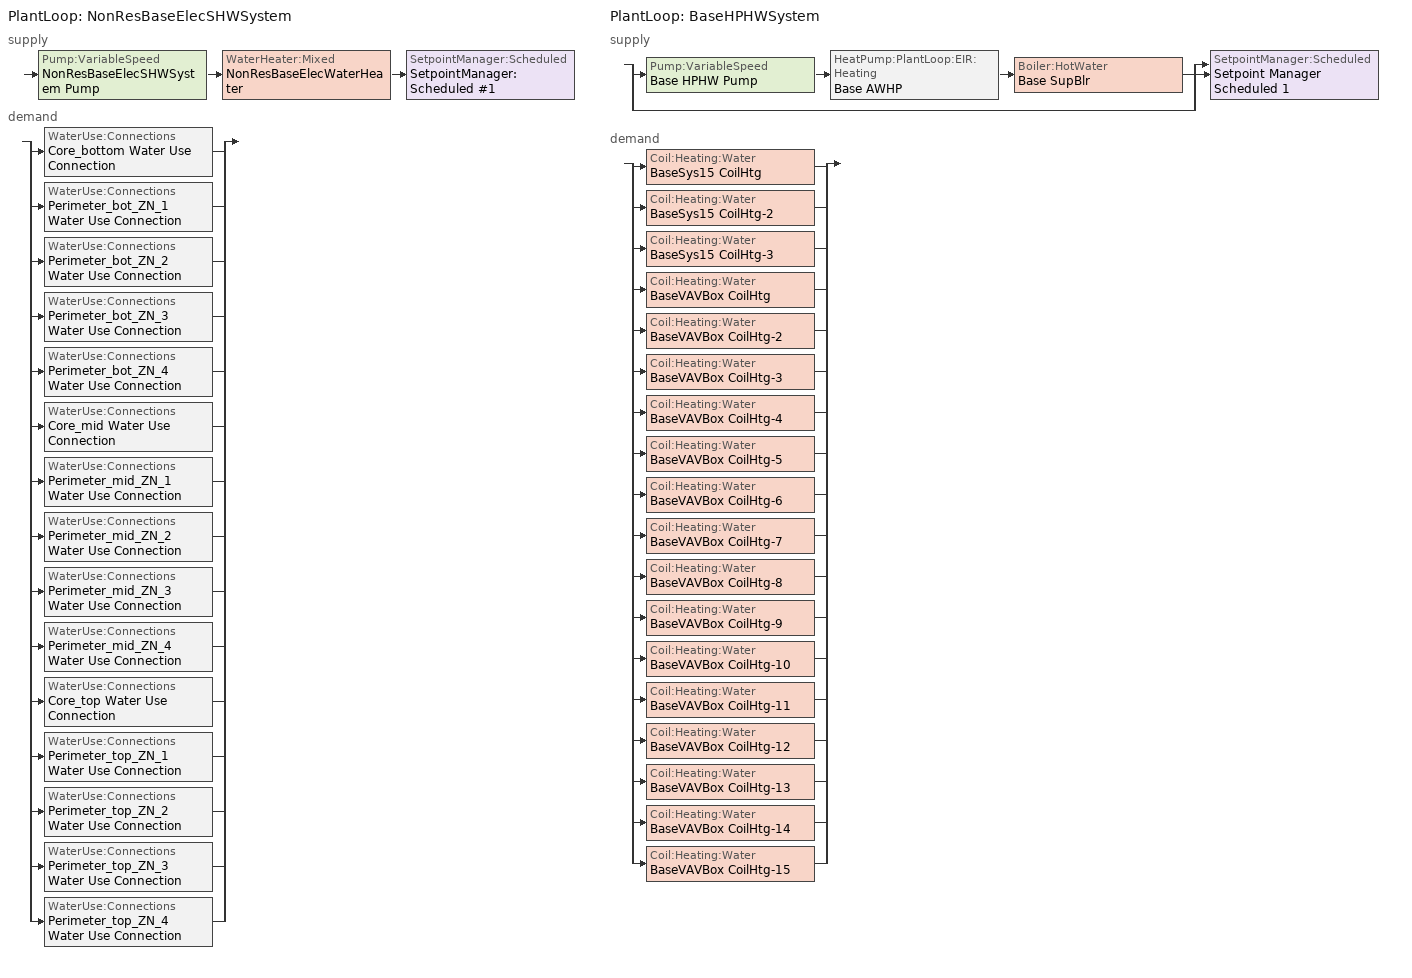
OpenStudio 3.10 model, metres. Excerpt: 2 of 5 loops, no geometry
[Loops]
PlantLoop 'NonResBaseElecSHWSystem'
 supply: Pump:VariableSpeed 'NonResBaseElecSHWSystem Pump' > WaterHeater:Mixed 'NonResBaseElecWaterHeater' > SetpointManager:Scheduled 'SetpointManager:Scheduled #1'
 demand: split
  | WaterUse:Connections 'Core_bottom Water Use Connection'
  | WaterUse:Connections 'Perimeter_bot_ZN_1 Water Use Connection'
  | WaterUse:Connections 'Perimeter_bot_ZN_2 Water Use Connection'
  | WaterUse:Connections 'Perimeter_bot_ZN_3 Water Use Connection'
  | WaterUse:Connections 'Perimeter_bot_ZN_4 Water Use Connection'
  | WaterUse:Connections 'Core_mid Water Use Connection'
  | WaterUse:Connections 'Perimeter_mid_ZN_1 Water Use Connection'
  | WaterUse:Connections 'Perimeter_mid_ZN_2 Water Use Connection'
  | WaterUse:Connections 'Perimeter_mid_ZN_3 Water Use Connection'
  | WaterUse:Connections 'Perimeter_mid_ZN_4 Water Use Connection'
  | WaterUse:Connections 'Core_top Water Use Connection'
  | WaterUse:Connections 'Perimeter_top_ZN_1 Water Use Connection'
  | WaterUse:Connections 'Perimeter_top_ZN_2 Water Use Connection'
  | WaterUse:Connections 'Perimeter_top_ZN_3 Water Use Connection'
  | WaterUse:Connections 'Perimeter_top_ZN_4 Water Use Connection'
PlantLoop 'BaseHPHWSystem'
 supply: split
  | Pump:VariableSpeed 'Base HPHW Pump' > HeatPump:PlantLoop:EIR:Heating 'Base AWHP' > Boiler:HotWater 'Base SupBlr'
  | bypass
  join > SetpointManager:Scheduled 'Setpoint Manager Scheduled 1'
 demand: split
  | Coil:Heating:Water 'BaseSys15 CoilHtg'
  | Coil:Heating:Water 'BaseSys15 CoilHtg-2'
  | Coil:Heating:Water 'BaseSys15 CoilHtg-3'
  | Coil:Heating:Water 'BaseVAVBox CoilHtg'
  | Coil:Heating:Water 'BaseVAVBox CoilHtg-2'
  | Coil:Heating:Water 'BaseVAVBox CoilHtg-3'
  | Coil:Heating:Water 'BaseVAVBox CoilHtg-4'
  | Coil:Heating:Water 'BaseVAVBox CoilHtg-5'
  | Coil:Heating:Water 'BaseVAVBox CoilHtg-6'
  | Coil:Heating:Water 'BaseVAVBox CoilHtg-7'
  | Coil:Heating:Water 'BaseVAVBox CoilHtg-8'
  | Coil:Heating:Water 'BaseVAVBox CoilHtg-9'
  | Coil:Heating:Water 'BaseVAVBox CoilHtg-10'
  | Coil:Heating:Water 'BaseVAVBox CoilHtg-11'
  | Coil:Heating:Water 'BaseVAVBox CoilHtg-12'
  | Coil:Heating:Water 'BaseVAVBox CoilHtg-13'
  | Coil:Heating:Water 'BaseVAVBox CoilHtg-14'
  | Coil:Heating:Water 'BaseVAVBox CoilHtg-15'
[PlantLoop] Glycol Concentration=0; Plant Loop Volume {m3}=Autocalculate; Load Distribution Scheme=Optimal
Name | Fluid Type | Maximum Loop Flow Rate {m3/s}
NonResBaseElecSHWSystem
BaseHPHWSystem | Water | 0.00276139
[Sizing:Plant] Loop Type=Heating; Sizing Option=NonCoincident; Zone Timesteps in Averaging Window=1; Coincident Sizing Factor Mode=None
Name | Design Loop Exit Temperature {C} | Loop Design Temperature Difference {deltaC}
NonResBaseElecSHWSystem | 57.2222 | 44.4444
BaseHPHWSystem | 54.4444 | 5.55556
[WaterHeater:Mixed]
NonResBaseElecWaterHeater: Tank Volume {m3}=0.113562; Setpoint Temperature Schedule=NonResBaseElecWaterHeater Setpoint Temp; Deadband Temperature Difference {deltaC}=2; Maximum Temperature Limit {C}=82.22; Heater Control Type=Cycle; Heater Maximum Capacity {W}=8743.98; Heater Fuel Type=Electricity; Heater Thermal Efficiency=1; Off Cycle Parasitic Fuel Consumption Rate {W}=0; Off Cycle Parasitic Fuel Type=NaturalGas; Off Cycle Parasitic Heat Fraction to Tank=0.8; On Cycle Parasitic Fuel Consumption Rate {W}=0; On Cycle Parasitic Fuel Type=NaturalGas; Ambient Temperature Indicator=Schedule; Ambient Temperature Schedule=NonResBaseElecWaterHeater Ambient Temperature; Off Cycle Loss Coefficient to Ambient Temperature {W/K}=0.731426; On Cycle Loss Coefficient to Ambient Temperature {W/K}=0.731426; Use Side Effectiveness=1; Source Side Effectiveness=1; Use Side Design Flow Rate {m3/s}=autosize; Source Side Design Flow Rate {m3/s}=autosize; Indirect Water Heating Recovery Time {hr}=1.5; Source Side Flow Control Mode=IndirectHeatPrimarySetpoint
[WaterHeater:Sizing]
NonResBaseElecWaterHeater: Design Mode=PeakDraw; Time Storage Can Meet Peak Draw {hr}=0.538503; Time for Tank Recovery {hr}=0; Nominal Tank Volume for Autosizing Plant Connections {m3}=1
[Pump:VariableSpeed] Pump Control Type=Intermittent; Skin Loss Radiative Fraction=0.5; Design Power Sizing Method=PowerPerFlowPerPressure; Design Electric Power per Unit Flow Rate {W/(m3/s)}=348701.1; Design Shaft Power per Unit Flow Rate per Unit Head {W-s/m3-Pa}=1.28205; Design Minimum Flow Rate Fraction=0
Name | Rated Pump Head {Pa} | Rated Flow Rate {m3/s} | Rated Power Consumption {W} | Motor Efficiency | Coefficient 1 of the Part Load Performance Curve | Coefficient 2 of the Part Load Performance Curve | Coefficient 3 of the Part Load Performance Curve | Coefficient 4 of the Part Load Performance Curve | Minimum Flow Rate {m3/s}
NonResBaseElecSHWSystem Pump | 0
Base HPHW Pump | 182639 | 0.00276139 | 831.609 | 0.865 | 0.0273 | -0.1317 | 0.6642 | 0.4445 | 0
[SetpointManager:Scheduled] Control Variable=Temperature
Name | Schedule | Setpoint Node or NodeList
SetpointManager:Scheduled #1 | NonResBaseElecSHWSystem Supply Temp Schedule | NonResBaseElecSHWSystem Supply Mixer Outlet Node
Setpoint Manager Scheduled 1 | BaseHPHWSystem Supply Temp Schedule | BaseHPHWSystem Supply Mixer Outlet Node
[WaterUse:Connections] Drain Water Heat Exchanger Type=None; Drain Water Heat Exchanger Destination=Plant
Name | Water Use Equipment Name 1
Core_bottom Water Use Connection | Core_bottom Water Use Equipment
Perimeter_bot_ZN_1 Water Use Connection | Perimeter_bot_ZN_1 Water Use Equipment
Perimeter_bot_ZN_2 Water Use Connection | Perimeter_bot_ZN_2 Water Use Equipment
Perimeter_bot_ZN_3 Water Use Connection | Perimeter_bot_ZN_3 Water Use Equipment
Perimeter_bot_ZN_4 Water Use Connection | Perimeter_bot_ZN_4 Water Use Equipment
Core_mid Water Use Connection | Core_mid Water Use Equipment
Perimeter_mid_ZN_1 Water Use Connection | Perimeter_mid_ZN_1 Water Use Equipment
Perimeter_mid_ZN_2 Water Use Connection | Perimeter_mid_ZN_2 Water Use Equipment
Perimeter_mid_ZN_3 Water Use Connection | Perimeter_mid_ZN_3 Water Use Equipment
Perimeter_mid_ZN_4 Water Use Connection | Perimeter_mid_ZN_4 Water Use Equipment
Core_top Water Use Connection | Core_top Water Use Equipment
Perimeter_top_ZN_1 Water Use Connection | Perimeter_top_ZN_1 Water Use Equipment
Perimeter_top_ZN_2 Water Use Connection | Perimeter_top_ZN_2 Water Use Equipment
Perimeter_top_ZN_3 Water Use Connection | Perimeter_top_ZN_3 Water Use Equipment
Perimeter_top_ZN_4 Water Use Connection | Perimeter_top_ZN_4 Water Use Equipment
[WaterUse:Equipment:Definition]
Name | Peak Flow Rate {m3/s} | Target Temperature Schedule
Core_bottom Water Use Definition | 1.00188e-05 | Core_bottom Target SHW Temp
Perimeter_bot_ZN_1 Water Use Definition | 2.11204e-06 | Perimeter_bot_ZN_1 Target SHW Temp
Perimeter_bot_ZN_2 Water Use Definition | 1.3371e-06 | Perimeter_bot_ZN_2 Target SHW Temp
Perimeter_bot_ZN_3 Water Use Definition | 2.11204e-06 | Perimeter_bot_ZN_3 Target SHW Temp
Perimeter_bot_ZN_4 Water Use Definition | 1.33701e-06 | Perimeter_bot_ZN_4 Target SHW Temp
Core_mid Water Use Definition | 1.00188e-05 | Core_mid Target SHW Temp
Perimeter_mid_ZN_1 Water Use Definition | 2.11204e-06 | Perimeter_mid_ZN_1 Target SHW Temp
Perimeter_mid_ZN_2 Water Use Definition | 1.3371e-06 | Perimeter_mid_ZN_2 Target SHW Temp
Perimeter_mid_ZN_3 Water Use Definition | 2.11204e-06 | Perimeter_mid_ZN_3 Target SHW Temp
Perimeter_mid_ZN_4 Water Use Definition | 1.33701e-06 | Perimeter_mid_ZN_4 Target SHW Temp
Core_top Water Use Definition | 1.00188e-05 | Core_top Target SHW Temp
Perimeter_top_ZN_1 Water Use Definition | 2.11204e-06 | Perimeter_top_ZN_1 Target SHW Temp
Perimeter_top_ZN_2 Water Use Definition | 1.3371e-06 | Perimeter_top_ZN_2 Target SHW Temp
Perimeter_top_ZN_3 Water Use Definition | 2.11204e-06 | Perimeter_top_ZN_3 Target SHW Temp
Perimeter_top_ZN_4 Water Use Definition | 1.33701e-06 | Perimeter_top_ZN_4 Target SHW Temp
[WaterUse:Equipment] Flow Rate Fraction Schedule=OfficeServiceHotWater
Name | Water Use Equipment Definition
Core_bottom Water Use Equipment | Core_bottom Water Use Definition
Perimeter_bot_ZN_1 Water Use Equipment | Perimeter_bot_ZN_1 Water Use Definition
Perimeter_bot_ZN_2 Water Use Equipment | Perimeter_bot_ZN_2 Water Use Definition
Perimeter_bot_ZN_3 Water Use Equipment | Perimeter_bot_ZN_3 Water Use Definition
Perimeter_bot_ZN_4 Water Use Equipment | Perimeter_bot_ZN_4 Water Use Definition
Core_mid Water Use Equipment | Core_mid Water Use Definition
Perimeter_mid_ZN_1 Water Use Equipment | Perimeter_mid_ZN_1 Water Use Definition
Perimeter_mid_ZN_2 Water Use Equipment | Perimeter_mid_ZN_2 Water Use Definition
Perimeter_mid_ZN_3 Water Use Equipment | Perimeter_mid_ZN_3 Water Use Definition
Perimeter_mid_ZN_4 Water Use Equipment | Perimeter_mid_ZN_4 Water Use Definition
Core_top Water Use Equipment | Core_top Water Use Definition
Perimeter_top_ZN_1 Water Use Equipment | Perimeter_top_ZN_1 Water Use Definition
Perimeter_top_ZN_2 Water Use Equipment | Perimeter_top_ZN_2 Water Use Definition
Perimeter_top_ZN_3 Water Use Equipment | Perimeter_top_ZN_3 Water Use Definition
Perimeter_top_ZN_4 Water Use Equipment | Perimeter_top_ZN_4 Water Use Definition
[HeatPump:PlantLoop:EIR:Heating]
Base AWHP: Condenser Type=AirSource; Load Side Reference Flow Rate {m3/s}=Autosize; Source Side Reference Flow Rate {m3/s}=Autosize; Heat Recovery Reference Flow Rate {m3/s}=Autosize; Reference Capacity {W}=64161.5; Reference Coefficient of Performance {W/W}=2.92202; Sizing Factor=1; Capacity Modifier Function of Temperature Curve=HtPumpHtgQRatio_fTlwTdbSI; Electric Input to Output Ratio Modifier Function of Temperature Curve=HtPumpHtgEIRRatio_fTlwTdbSI; Electric Input to Output Ratio Modifier Function of Part Load Ratio Curve=HtPumpHtgEIRRatio_fPLR; Heating To Cooling Capacity Sizing Ratio=1; Heat Pump Sizing Method=CoolingCapacity; Control Type=Load; Flow Mode=VariableSpeedPumping; Minimum Part Load Ratio=0.2; Minimum Source Inlet Temperature {C}=-8.33333; Maximum Source Inlet Temperature {C}=100; Maximum Outdoor Dry Bulb Temperature For Defrost Operation=10; Heat Pump Defrost Control=Timed; Heat Pump Defrost Time Period Fraction=0.058333; Timed Empirical Defrost Frequency Curve=HtPumpDefrostFreq_fTdbSI; Timed Empirical Defrost Heat Load Penalty Curve=HtPumpDefrostHtLd_fTdbSI; Timed Empirical Defrost Heat Input Energy Fraction Curve=HtPumpDefrostHIFrac_fTdbSI; Minimum Heat Recovery Outlet Temperature {C}=4.5
[Boiler:HotWater]
Base SupBlr: Fuel Type=Electricity; Nominal Capacity {W}=156250; Nominal Thermal Efficiency=0.98; Design Water Flow Rate {m3/s}=0.00672847; Water Outlet Upper Temperature Limit {C}=99; Boiler Flow Mode=LeavingSetpointModulated; On Cycle Parasitic Electric Load {W}=0; Off Cycle Parasitic Fuel Load {W}=0; Sizing Factor=1
[Coil:Heating:Water] Availability Schedule=Always On Discrete; Performance Input Method=NominalCapacity; Rated Inlet Water Temperature {C}=54.4444; Rated Inlet Air Temperature {C}=16.6; Rated Outlet Water Temperature {C}=48.8889; Rated Outlet Air Temperature {C}=32.2
Name | Rated Capacity {W}
BaseSys15 CoilHtg | 9359.66
BaseSys15 CoilHtg-2 | 7378.27
BaseSys15 CoilHtg-3 | 10907
BaseVAVBox CoilHtg | 19325.9
BaseVAVBox CoilHtg-2 | 12192
BaseVAVBox CoilHtg-3 | 8132.84
BaseVAVBox CoilHtg-4 | 12188.7
BaseVAVBox CoilHtg-5 | 8134.19
BaseVAVBox CoilHtg-6 | 24957.8
BaseVAVBox CoilHtg-7 | 14182
BaseVAVBox CoilHtg-8 | 9425.84
BaseVAVBox CoilHtg-9 | 14193.7
BaseVAVBox CoilHtg-10 | 9411.92
BaseVAVBox CoilHtg-11 | 46845.9
BaseVAVBox CoilHtg-12 | 19628.3
BaseVAVBox CoilHtg-13 | 12997.8
BaseVAVBox CoilHtg-14 | 19660.7
BaseVAVBox CoilHtg-15 | 12988.1
[Controller:WaterCoil] Action=Normal
Controller Water Coil 1: Water Coil=BaseSys15 CoilHtg; Controller Convergence Tolerance {deltaC}=0.1; Maximum Actuated Flow {m3/s}=0.00050381; Minimum Actuated Flow {m3/s}=0
Controller Water Coil 2: Water Coil=BaseSys15 CoilHtg-2; Controller Convergence Tolerance {deltaC}=0.1; Maximum Actuated Flow {m3/s}=0.000397156; Minimum Actuated Flow {m3/s}=0
Controller Water Coil 3: Water Coil=BaseSys15 CoilHtg-3; Controller Convergence Tolerance {deltaC}=0.1; Maximum Actuated Flow {m3/s}=0.000587097; Minimum Actuated Flow {m3/s}=0
Controller Water Coil 4: Water Coil=BaseVAVBox CoilHtg
Controller Water Coil 5: Water Coil=BaseVAVBox CoilHtg-2
Controller Water Coil 6: Water Coil=BaseVAVBox CoilHtg-3
Controller Water Coil 7: Water Coil=BaseVAVBox CoilHtg-4
Controller Water Coil 8: Water Coil=BaseVAVBox CoilHtg-5
Controller Water Coil 9: Water Coil=BaseVAVBox CoilHtg-6
Controller Water Coil 10: Water Coil=BaseVAVBox CoilHtg-7
Controller Water Coil 11: Water Coil=BaseVAVBox CoilHtg-8
Controller Water Coil 12: Water Coil=BaseVAVBox CoilHtg-9
Controller Water Coil 13: Water Coil=BaseVAVBox CoilHtg-10
Controller Water Coil 14: Water Coil=BaseVAVBox CoilHtg-11
Controller Water Coil 15: Water Coil=BaseVAVBox CoilHtg-12
Controller Water Coil 16: Water Coil=BaseVAVBox CoilHtg-13
Controller Water Coil 17: Water Coil=BaseVAVBox CoilHtg-14
Controller Water Coil 18: Water Coil=BaseVAVBox CoilHtg-15
[Curve:Biquadratic] Minimum Value of x=15; Maximum Value of x=70; Minimum Value of y=-17; Maximum Value of y=37.22
Name | Coefficient1 Constant | Coefficient2 x | Coefficient3 x**2 | Coefficient4 y | Coefficient5 y**2 | Coefficient6 x*y | Maximum Curve Output | Minimum Curve Output
HtPumpHtgQRatio_fTlwTdbSI | 0.794901 | 0.003885 | -5.8e-05 | 0.027811 | 0.000318 | -0.000131 | 1.55
HtPumpHtgEIRRatio_fTlwTdbSI | 0.53073 | 0.006552 | 0.000264 | -0.036207 | 0.001266 | -0.000791 | 1.48 | 0.4
[Curve:Cubic]
HtPumpHtgEIRRatio_fPLR: Coefficient1 Constant=2.0148; Coefficient2 x=-4.3005; Coefficient3 x**2=6.1264; Coefficient4 x**3=-2.8328; Minimum Value of x=0.1; Maximum Value of x=1
[Curve:Quadratic] Coefficient3 x**2=0; Minimum Value of x=-30; Maximum Value of x=10.607
Name | Coefficient1 Constant | Coefficient2 x
HtPumpDefrostFreq_fTdbSI | 0.71582 | -0.024822
HtPumpDefrostHtLd_fTdbSI | 0.08286 | -0.007812
HtPumpDefrostHIFrac_fTdbSI | 0.034323 | -0.00072
[Schedule:Day]
OnDay: 1, 0, 1, 2, 0, 1, 3, 0, 1, 4, 0, 1, 5, 0, 1, 6, 0, 1, 7, 0, 1, 8, 0, 1, 9, 0, 1, 10, 0, 1, 11, 0, 1, 12, 0, 1, 13, 0, 1, 14, 0, 1, 15, 0, 1, 16, 0, 1, 17, 0, 1, 18, 0, 1, 19, 0, 1, 20, 0, 1, 21, 0, 1, 22, 0, 1, 23, 0, 1, 24, 0, 1
OffDay: 1, 0, 0, 2, 0, 0, 3, 0, 0, 4, 0, 0, 5, 0, 0, 6, 0, 0, 7, 0, 0, 8, 0, 0, 9, 0, 0, 10, 0, 0, 11, 0, 0, 12, 0, 0, 13, 0, 0, 14, 0, 0, 15, 0, 0, 16, 0, 0, 17, 0, 0, 18, 0, 0, 19, 0, 0, 20, 0, 0, 21, 0, 0, 22, 0, 0, 23, 0, 0, 24, 0, 0
OfficeServiceHotWaterSun: 1, 0, 0.04, 2, 0, 0.04, 3, 0, 0.04, 4, 0, 0.04, 5, 0, 0.04, 6, 0, 0.07, 7, 0, 0.04, 8, 0, 0.04, 9, 0, 0.04, 10, 0, 0.04, 11, 0, 0.04, 12, 0, 0.06, 13, 0, 0.06, 14, 0, 0.09, 15, 0, 0.06, 16, 0, 0.04, 17, 0, 0.04, 18, 0, 0.04, 19, 0, 0.04, 20, 0, 0.04, 21, 0, 0.04, 22, 0, 0.07, 23, 0, 0.04, 24, 0, 0.04
OfficeServiceHotWaterWD: 1, 0, 0.05, 2, 0, 0.05, 3, 0, 0.05, 4, 0, 0.05, 5, 0, 0.05, 6, 0, 0.08, 7, 0, 0.07, 8, 0, 0.19, 9, 0, 0.35, 10, 0, 0.38, 11, 0, 0.39, 12, 0, 0.47, 13, 0, 0.57, 14, 0, 0.54, 15, 0, 0.34, 16, 0, 0.33, 17, 0, 0.44, 18, 0, 0.26, 19, 0, 0.21, 20, 0, 0.15, 21, 0, 0.17, 22, 0, 0.08, 23, 0, 0.05, 24, 0, 0.05
OfficeServiceHotWaterSat: 1, 0, 0.05, 2, 0, 0.05, 3, 0, 0.05, 4, 0, 0.05, 5, 0, 0.05, 6, 0, 0.08, 7, 0, 0.07, 8, 0, 0.11, 9, 0, 0.15, 10, 0, 0.21, 11, 0, 0.19, 12, 0, 0.23, 13, 0, 0.2, 14, 0, 0.19, 15, 0, 0.15, 16, 0, 0.12, 17, 0, 0.14, 18, 0, 0.07, 19, 0, 0.07, 20, 0, 0.07, 21, 0, 0.07, 22, 0, 0.09, 23, 0, 0.05, 24, 0, 0.05
NonResBaseElecWaterHeater Ambient Temperature Day Schedule: 24, 0, 20
NonResBaseElecWaterHeater Setpoint Temp Day Schedule; NonResBaseElecSHWSystem Supply Temp Schedule Day Schedule; Core_bottom Target SHW Temp Default Day; Perimeter_bot_ZN_1 Target SHW Temp Default Day; Perimeter_bot_ZN_2 Target SHW Temp Default Day; Perimeter_bot_ZN_3 Target SHW Temp Default Day; Perimeter_bot_ZN_4 Target SHW Temp Default Day; Core_mid Target SHW Temp Default Day; Perimeter_mid_ZN_1 Target SHW Temp Default Day; Perimeter_mid_ZN_2 Target SHW Temp Default Day; Perimeter_mid_ZN_3 Target SHW Temp Default Day; Perimeter_mid_ZN_4 Target SHW Temp Default Day; Core_top Target SHW Temp Default Day; Perimeter_top_ZN_1 Target SHW Temp Default Day; Perimeter_top_ZN_2 Target SHW Temp Default Day; Perimeter_top_ZN_3 Target SHW Temp Default Day; Perimeter_top_ZN_4 Target SHW Temp Default Day: 24, 0, 57.2222
BaseHPHWSystem Supply Temp Schedule Day Schedule: 24, 0, 54.4444
[Schedule:Week]
OfficeServiceHotWaterWk: OfficeServiceHotWaterSun, OfficeServiceHotWaterWD, OfficeServiceHotWaterWD, OfficeServiceHotWaterWD, OfficeServiceHotWaterWD, OfficeServiceHotWaterWD, OfficeServiceHotWaterSat, OfficeServiceHotWaterSun, OnDay, OffDay, OfficeServiceHotWaterSun, OfficeServiceHotWaterSun
[Schedule:Year]
OfficeServiceHotWater: 12, 31, OfficeServiceHotWaterWk
[Schedule:Ruleset]
Name | Default Day Schedule
NonResBaseElecWaterHeater Ambient Temperature | NonResBaseElecWaterHeater Ambient Temperature Day Schedule
NonResBaseElecWaterHeater Setpoint Temp | NonResBaseElecWaterHeater Setpoint Temp Day Schedule
NonResBaseElecSHWSystem Supply Temp Schedule | NonResBaseElecSHWSystem Supply Temp Schedule Day Schedule
Core_bottom Target SHW Temp | Core_bottom Target SHW Temp Default Day
Perimeter_bot_ZN_1 Target SHW Temp | Perimeter_bot_ZN_1 Target SHW Temp Default Day
Perimeter_bot_ZN_2 Target SHW Temp | Perimeter_bot_ZN_2 Target SHW Temp Default Day
Perimeter_bot_ZN_3 Target SHW Temp | Perimeter_bot_ZN_3 Target SHW Temp Default Day
Perimeter_bot_ZN_4 Target SHW Temp | Perimeter_bot_ZN_4 Target SHW Temp Default Day
Core_mid Target SHW Temp | Core_mid Target SHW Temp Default Day
Perimeter_mid_ZN_1 Target SHW Temp | Perimeter_mid_ZN_1 Target SHW Temp Default Day
Perimeter_mid_ZN_2 Target SHW Temp | Perimeter_mid_ZN_2 Target SHW Temp Default Day
Perimeter_mid_ZN_3 Target SHW Temp | Perimeter_mid_ZN_3 Target SHW Temp Default Day
Perimeter_mid_ZN_4 Target SHW Temp | Perimeter_mid_ZN_4 Target SHW Temp Default Day
Core_top Target SHW Temp | Core_top Target SHW Temp Default Day
Perimeter_top_ZN_1 Target SHW Temp | Perimeter_top_ZN_1 Target SHW Temp Default Day
Perimeter_top_ZN_2 Target SHW Temp | Perimeter_top_ZN_2 Target SHW Temp Default Day
Perimeter_top_ZN_3 Target SHW Temp | Perimeter_top_ZN_3 Target SHW Temp Default Day
Perimeter_top_ZN_4 Target SHW Temp | Perimeter_top_ZN_4 Target SHW Temp Default Day
BaseHPHWSystem Supply Temp Schedule | BaseHPHWSystem Supply Temp Schedule Day Schedule
[Schedule:Constant]
Always On Discrete: Value=1
